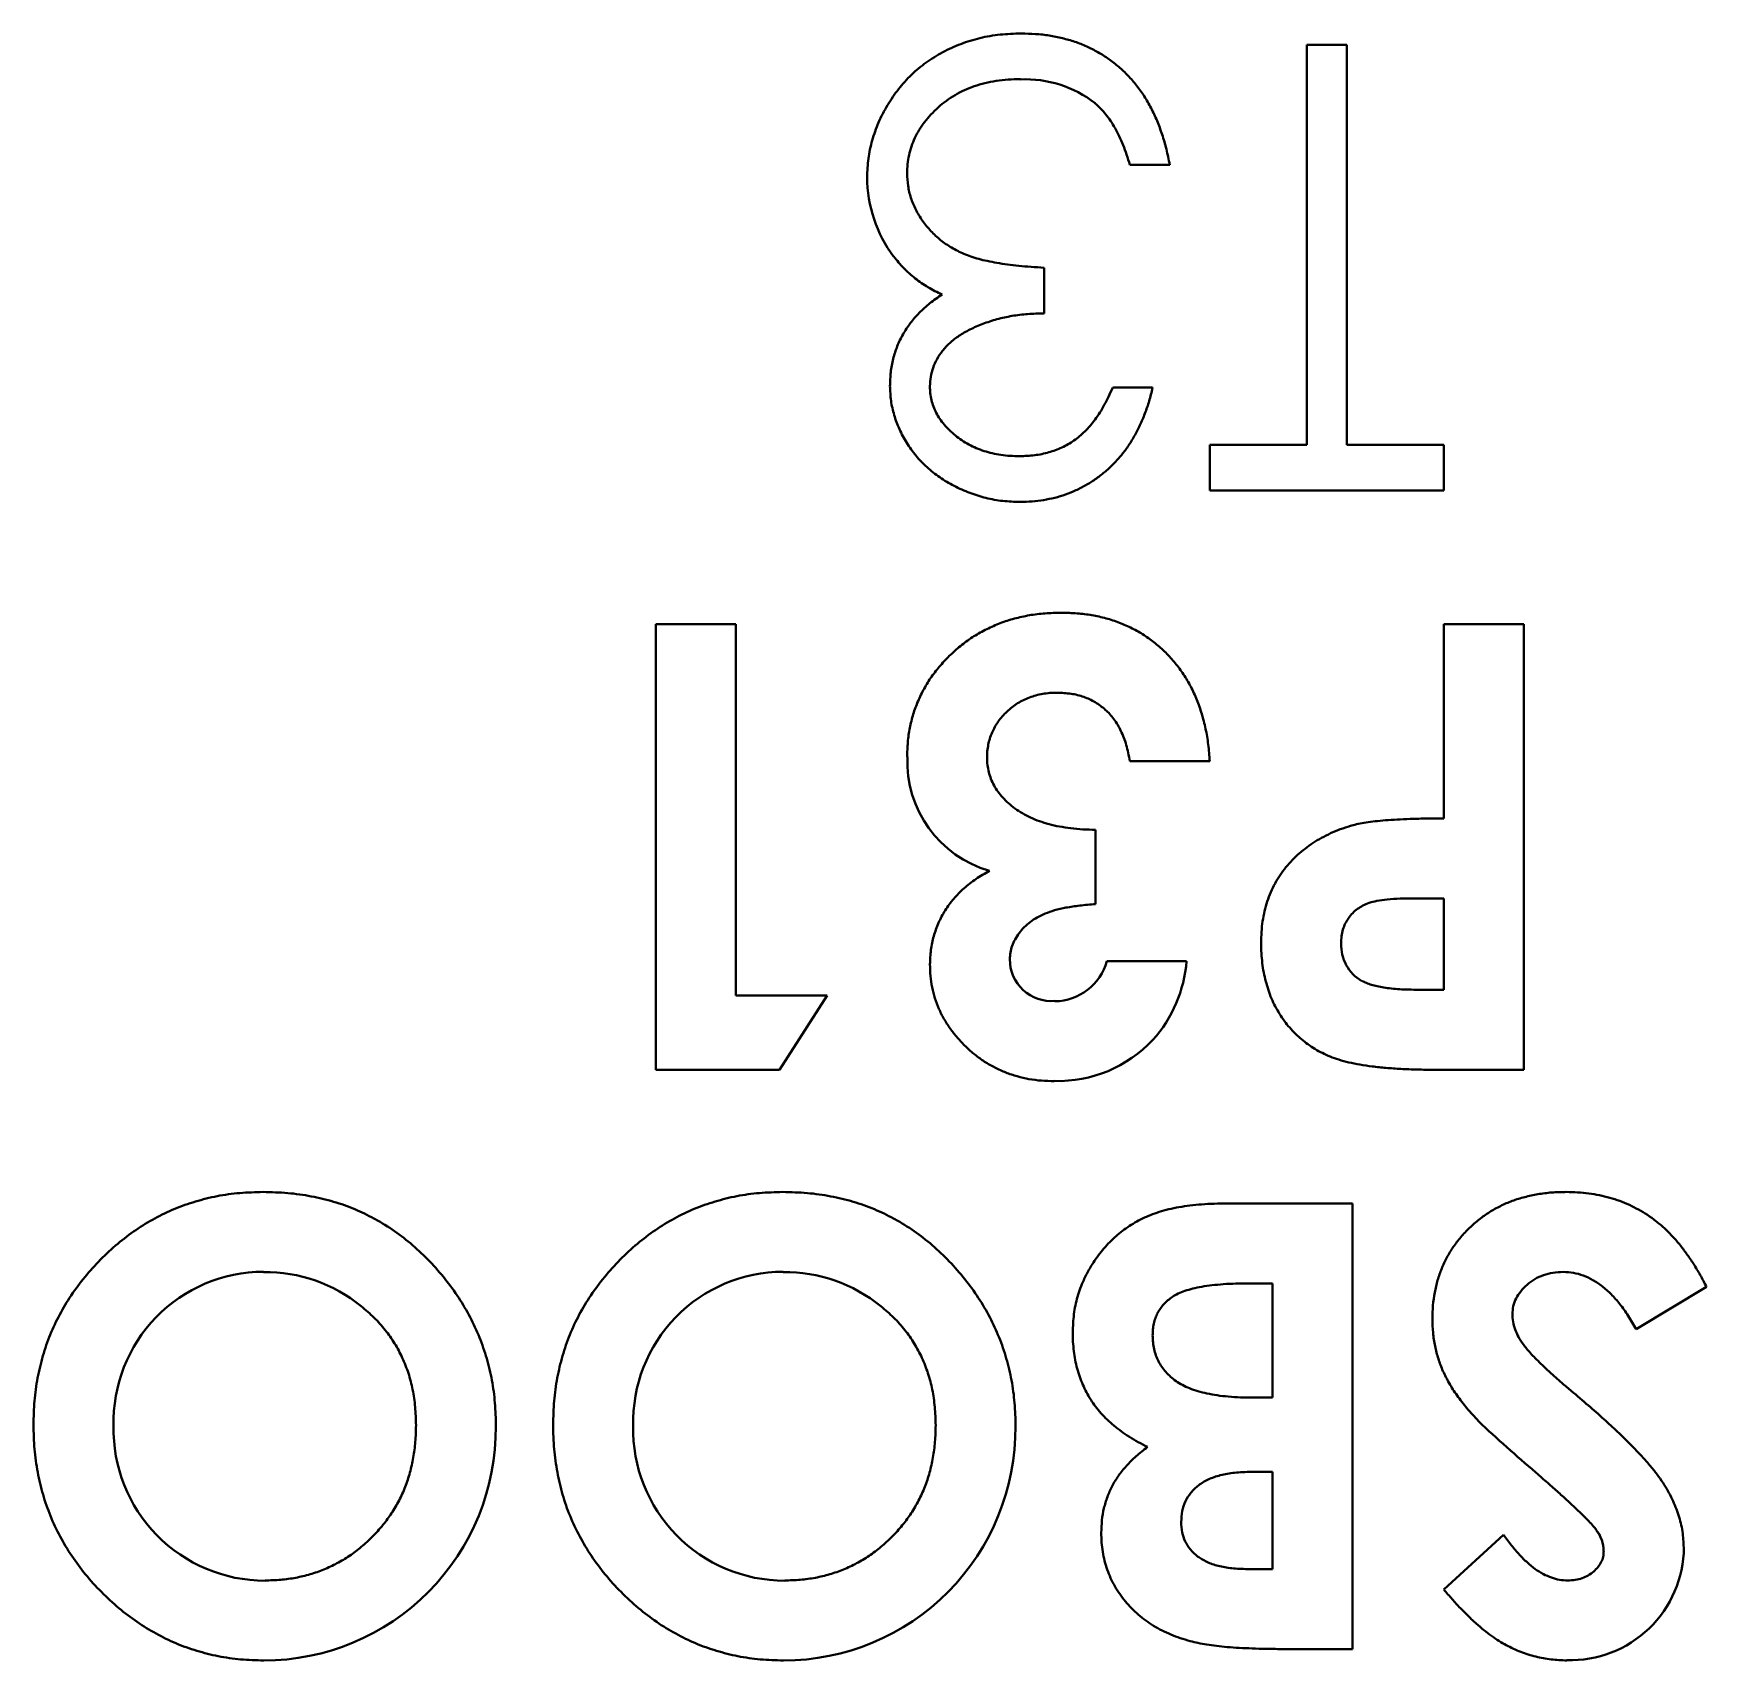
# Model space of a CAD drawing. Header units: inches. Extents: x 7.25 to 10.75, y 3.17 to 5.42.
# Drawn here: x 9.2863 to 9.4341, y 4.441 to 4.5848 of the extents above; entities that cross this region are included whole.
import ezdxf

# ---------------------------------------------------------------- set-up
doc = ezdxf.new("R2010")
doc.units = ezdxf.units.IN
doc.header["$LTSCALE"] = 0.5
doc.header["$MEASUREMENT"] = 0
doc.layers.add('Visible', color=7, linetype='Continuous', lineweight=40)

msp = doc.modelspace()

# ---------------------------------------------------------------- linework, layer by layer
at = {"layer": 'Visible'}
for p, q in [((9.398813691099155, 4.548417200551507), (9.398813691099155, 4.583749322497802)), ((9.398813691099155, 4.583749322497802), (9.402346903293784, 4.583749322497802)), ((9.402346903293784, 4.583749322497802), (9.402346903293786, 4.548417200551507)), ((9.386699820717569, 4.573149685913913), (9.38316660852294, 4.573149685913913)), ((9.375595439534447, 4.564064283127722), (9.375595439534447, 4.56002632633386)), ((9.38165237472524, 4.553464646543834), (9.38518558691987, 4.553464646543834)), ((9.390233032912198, 4.548417200551507), (9.398813691099155, 4.548417200551507)), ((9.390233032912198, 4.544379243757644), (9.390233032912198, 4.548417200551507)), ((9.402346903293786, 4.548417200551507), (9.410927561480742, 4.548417200551507)), ((9.410927561480742, 4.548417200551507), (9.410927561480742, 4.544379243757644)), ((9.410927561480742, 4.544379243757644), (9.390233032912198, 4.544379243757644)), ((9.341272806786618, 4.493198141395439), (9.341272806786618, 4.532568220135596)), ((9.341272806786618, 4.532568220135596), (9.348339231175878, 4.532568220135596)), ((9.348339231175878, 4.532568220135596), (9.348339231175878, 4.499759821185465)), ((9.410927561480744, 4.515406903761682), (9.410927561480742, 4.532568220135597)), ((9.410927561480742, 4.532568220135597), (9.417993985870002, 4.532568220135597)), ((9.417993985870002, 4.532568220135597), (9.417993985870002, 4.49319814139544)), ((9.3902330329122, 4.52045434975401), (9.38316660852294, 4.52045434975401)), ((9.380138140927542, 4.514397414563216), (9.380138140927542, 4.50783573477319)), ((9.410927561480744, 4.508340479372423), (9.408427498387669, 4.508340479372423)), ((9.410927561480744, 4.500264565784699), (9.410927561480744, 4.508340479372423)), ((9.3811383100469, 4.502788288780862), (9.388190285520045, 4.502788288780862)), ((9.348339231175878, 4.499759821185465), (9.356415144763602, 4.499759821185465)), ((9.356415144763602, 4.499759821185465), (9.35219579537939, 4.493198141395439)), ((9.408703530590374, 4.500264565784699), (9.410927561480744, 4.500264565784699)), ((9.35219579537939, 4.493198141395439), (9.341272806786618, 4.493198141395439)), ((9.417993985870002, 4.49319814139544), (9.41010735150699, 4.49319814139544)), ((9.391778813247349, 4.481387117773393), (9.40285164789302, 4.481387117773393)), ((9.40285164789302, 4.481387117773393), (9.40285164789302, 4.442017039033235)), ((9.39578522350376, 4.474320693384133), (9.393750471838102, 4.474320693384133)), ((9.39578522350376, 4.464225801399477), (9.39578522350376, 4.474320693384133)), ((9.434145813045452, 4.474013114643976), (9.427931145167399, 4.470282736590272)), ((9.394097483750075, 4.464225801399477), (9.39578522350376, 4.464225801399477)), ((9.39578522350376, 4.457664121609451), (9.393908204525363, 4.457664121609451)), ((9.39578522350376, 4.449083463422494), (9.39578522350376, 4.457664121609451)), ((9.410927561480744, 4.447277424153365), (9.416211606503962, 4.452111931017891)), ((9.425043856780132, 4.450653310030325), (9.425034047181263, 4.450653372634227)), ((9.393569079247754, 4.449083463422494), (9.39578522350376, 4.449083463422494)), ((9.40285164789302, 4.442017039033235), (9.39654234040261, 4.442017039033235))]:
    msp.add_line(p, q, dxfattribs=at)
for centre, radius, start, end in [((9.373967550972754, 4.570747710877229), 0.00996036634002502, 52.05823158134029, 92.65269563735971), ((9.37168156062434, 4.572084648240043), 0.01173260996210541, 180.1523779980187, 216.8284857588276), ((9.373557708603137, 4.520433452574639), 0.01006038291612419, 177.7297711039817, 253.9149055176118), ((9.405462573185822, 4.504169991131103), 0.003604696703341248, 176.7826688961823, 240.5109144793638), ((9.376225395745333, 4.502935092407708), 0.003664970368876468, 179.581813459338, 274.9102054252709), ((9.376457572190514, 4.504109526199654), 0.004863638061884984, 270.98286783509, 344.2371559915079), ((9.376250212390088, 4.503791566365758), 0.01198214973454488, 318.388131770993, 355.1969426353343), ((9.376836960446168, 4.503594811835292), 0.01139463903910689, 268.2803381111537, 317.1695688327557), ((9.30662600381501, 4.462066003402803), 0.01328851027071394, 90.16633880819131, 181.4650094244339), ((9.306790704057219, 4.462015884946894), 0.01329855810326346, 50.62808402167825, 90.87421861726588), ((9.352557762345157, 4.462066003402733), 0.01328851027073402, 90.16633880803022, 181.4650094241445), ((9.352722462587405, 4.462015884946894), 0.01329855810326309, 50.62808402212168, 90.87421861770218), ((9.496608300748948, 4.549863373409502), 0.1205053318217608, 226.7094204124274, 229.9469884966545), ((9.306728736918645, 4.461447695773041), 0.01339441470532459, 178.8083639724773, 270.0026191835674), ((9.306601753398226, 4.461520505104171), 0.02052145971702279, 270.0479919000795, 0.4625251238954136), ((9.352660495448829, 4.461447695773042), 0.01339441470532459, 178.8083639724887, 270.0026191835674), ((9.352533511928407, 4.461520505104175), 0.02052145971702752, 270.0479919000894, 0.4625251238878544), ((9.42215541220673, 4.450704580748146), 0.002878909605578878, 358.9808713503677, 39.16697428217876), ((9.42215541220673, 4.450704580748146), 0.00288889957328691, 1.005543981071821e-24, 39.18296704943206), ((9.422085945544632, 4.451084289233274), 0.01006334842852638, 268.3481115471465, 359.4735549109557)]:
    msp.add_arc(centre, radius, start, end, dxfattribs=at)
for points, knots in [([(9.359948356958231, 4.572053443737454), (9.359968545621204, 4.572604731371322), (9.360008827938978, 4.573704712270646), (9.360368785138533, 4.575329892019243), (9.360927034475964, 4.576918315524663), (9.361718919071441, 4.578438353876402), (9.362688369456269, 4.579859188025409), (9.363828970452182, 4.581139841764783), (9.365157028352714, 4.58222338420997), (9.366624412031188, 4.583139680747061), (9.368221025654064, 4.583865314963404), (9.369921756192312, 4.584388325730727), (9.371716761300009, 4.584702027147747), (9.372944275566228, 4.584739668008764), (9.373568574503153, 4.584758811696267)], [0, 0, 0, 0, 0.0796414419106809, 0.1589080899235505, 0.239599009243575, 0.3225818493691035, 0.4059999240003195, 0.487842618932085, 0.569675598706297, 0.653019991250803, 0.737412348495847, 0.822558452280263, 0.909755370950638, 1, 1, 1, 1]), ([(9.373568574503153, 4.584758811696267), (9.373989462522115, 4.584748960336369), (9.374817629793585, 4.584729576145135), (9.37603559428511, 4.584599421433944), (9.377195734713391, 4.584355241683042), (9.378309316502817, 4.584048151851622), (9.3793595329984, 4.583623565755278), (9.380361490581521, 4.583117380468349), (9.381310797328048, 4.582516615537421), (9.382201815610435, 4.581820260648857), (9.383033593492643, 4.581040795485726), (9.383784940026816, 4.580165270944755), (9.38446416806712, 4.57921002735425), (9.385066961882968, 4.578166472138592), (9.385595858396531, 4.57703752814896), (9.386039475717697, 4.575818671501653), (9.386426808435816, 4.574519351307493), (9.38660724408239, 4.573614130270208), (9.386699820717569, 4.573149685913913)], [0, 0, 0, 0, 0.06553772472239329, 0.1289563879612306, 0.1903671277264775, 0.249965467100066, 0.3085687536915735, 0.366415243035736, 0.424556412502518, 0.483181137491437, 0.5422514353065649, 0.6017442596855529, 0.6625077153077681, 0.7244995565544731, 0.789138915203404, 0.85635395200183, 0.926299109776498, 1, 1, 1, 1]), ([(9.373505481428248, 4.580720854902404), (9.373137050577311, 4.580713926834383), (9.37241661585382, 4.580700379595445), (9.37136538009082, 4.580575793466693), (9.370365296316177, 4.580394348996002), (9.3694274681298, 4.580114112968801), (9.368539610904254, 4.579767871670073), (9.367714170526042, 4.579333131451438), (9.366940311063798, 4.578823067091065), (9.366227944298599, 4.578243324024236), (9.36558738740869, 4.577608661537386), (9.365023388384602, 4.576944847464152), (9.364543920876397, 4.57625468065302), (9.364157153967634, 4.575534341835059), (9.363851748452442, 4.574786813951143), (9.363643838434795, 4.574009999222747), (9.363499276959823, 4.573210254945987), (9.363487504044441, 4.572666621999511), (9.36348156915286, 4.572392569015063)], [0, 0, 0, 0, 0.07607173695556521, 0.1487517145745114, 0.218402793845846, 0.2857595810623855, 0.350598023674878, 0.4149640445981265, 0.478069338571782, 0.541760676006907, 0.6043498585387179, 0.664075021070896, 0.721463623080199, 0.7775871282364449, 0.83264444692713, 0.88784351106846, 0.943460342651946, 1, 1, 1, 1]), ([(9.38316660852294, 4.573149685913913), (9.383074558000551, 4.573452824420872), (9.382895511738933, 4.574042455147735), (9.382590738982632, 4.574891052511907), (9.382243514324921, 4.575668983369328), (9.381871022101794, 4.576381954370206), (9.381479813485115, 4.577036987018847), (9.381042075294605, 4.577616760573785), (9.380590228892498, 4.578146740351174), (9.380249628742314, 4.578445329911806), (9.380082934487001, 4.578591463624392)], [0, 0, 0, 0, 0.149770386031969, 0.291316409995245, 0.4259663731047425, 0.552159573969529, 0.6715274135235929, 0.7861216286916579, 0.895325073070444, 1, 1, 1, 1]), ([(9.36348156915286, 4.572392569015063), (9.363498819115927, 4.572025760768736), (9.363533233208646, 4.571293969462825), (9.363794879406607, 4.570216929921389), (9.364229124415642, 4.569178835620134), (9.364825133922414, 4.568193131725629), (9.365568402962603, 4.567290710845987), (9.3664237906259, 4.56647977916647), (9.367414567841921, 4.565811273613336), (9.368325781024774, 4.565348971226634), (9.369133059309974, 4.565033609867118), (9.369823891031137, 4.56482353892508), (9.370597307670357, 4.564645658710887), (9.371443947796497, 4.564480165981823), (9.37237019334205, 4.564339318529848), (9.373375035121692, 4.564221862752056), (9.374458676997017, 4.564127880298869), (9.375208858838402, 4.56408591072177), (9.375595439534447, 4.564064283127722)], [0, 0, 0, 0, 0.06690662416583201, 0.1334803302886844, 0.201027420476503, 0.2716344039337285, 0.3429051402498345, 0.4138585693313775, 0.485996299989317, 0.5602463926947401, 0.599899498120021, 0.644068466054287, 0.69190372668039, 0.7446972984313619, 0.80149937452814, 0.8628629483475619, 0.929331084869361, 1, 1, 1, 1]), ([(9.366565243188798, 4.561698292818819), (9.366145904477818, 4.56189978885271), (9.365313726725377, 4.562299657770647), (9.364190876080087, 4.563096322109577), (9.363156022466544, 4.563993563892194), (9.362585687453446, 4.564701576870799), (9.362298573998409, 4.565057999057462)], [0, 0, 0, 0, 0.253915888623081, 0.50389612971865, 0.750255388530099, 1, 1, 1, 1]), ([(9.361967335355162, 4.553598719328005), (9.361980424118347, 4.554014993734143), (9.36200603679676, 4.554829578148801), (9.362223513799712, 4.556018796339331), (9.362589501008669, 4.557139624239018), (9.363096472466237, 4.558196780168416), (9.36375273287389, 4.559183561268789), (9.364547701342847, 4.560102187712664), (9.36548698887688, 4.56095673392333), (9.366198787954756, 4.561446266802695), (9.366565243188798, 4.561698292818819)], [0, 0, 0, 0, 0.1280675485958914, 0.2506083188676685, 0.370630165914503, 0.49007224672995, 0.61037476415462, 0.734313069911524, 0.8632165042449901, 1, 1, 1, 1]), ([(9.375595439534447, 4.56002632633386), (9.375108538323529, 4.560016869451674), (9.374155151968493, 4.559998352220181), (9.372758810787957, 4.559819331811072), (9.371429242318937, 4.559531933657202), (9.370185559444892, 4.559121291314981), (9.369054175966504, 4.558637604231984), (9.368068667144598, 4.558078717157183), (9.367254976899714, 4.557446147254888), (9.36660460434897, 4.556752005753625), (9.366110275523377, 4.556011576881549), (9.365754768523544, 4.555235130190812), (9.365542886037996, 4.55441958759138), (9.365514710072537, 4.553862808549167), (9.365500547549791, 4.553582946059279)], [0, 0, 0, 0, 0.1101742843534266, 0.215728893301581, 0.318103521866134, 0.417657930655461, 0.511741920148348, 0.596260227549073, 0.673404587194389, 0.744145217144985, 0.810661996320811, 0.8740489808898759, 0.9366912848014091, 1, 1, 1, 1]), ([(9.373466048256434, 4.543369754559178), (9.372952181641416, 4.543385268960134), (9.371935657333841, 4.543415959347927), (9.370442259730348, 4.543696211726769), (9.369002138030663, 4.544139689031091), (9.36763105537806, 4.544752441867278), (9.366357507204874, 4.545508204670001), (9.365224366746526, 4.54640769552371), (9.364246993171678, 4.547433559432454), (9.363427033917908, 4.548566659143574), (9.362785020430241, 4.549777632252539), (9.36231160790516, 4.5510239782272), (9.36202340001991, 4.552302740560033), (9.361986048424745, 4.55316615202432), (9.361967335355162, 4.553598719328005)], [0, 0, 0, 0, 0.0902542493426765, 0.1785397915286855, 0.2660930338538205, 0.3546309779571735, 0.4418861533505635, 0.525746915163649, 0.608113633603638, 0.690197272827882, 0.7708214843303359, 0.848326181255412, 0.924011740024744, 1, 1, 1, 1]), ([(9.365500547549791, 4.553582946059279), (9.36550510707215, 4.553377312915587), (9.36551417802563, 4.552968215528856), (9.365633121138414, 4.552368658237997), (9.36580363868329, 4.551787455730066), (9.366051209660402, 4.551231234696596), (9.366371976158737, 4.550698856748103), (9.366758883587373, 4.55018448173411), (9.367222958939383, 4.54969475609438), (9.367742728364508, 4.549227153302572), (9.368318282695041, 4.548801764174227), (9.368936196229063, 4.548429478293214), (9.36959396338756, 4.548113664937568), (9.370287370717811, 4.54785237649928), (9.371019649566477, 4.547656043025638), (9.371787089616497, 4.547515015915946), (9.372591229098706, 4.547426857917687), (9.373139842014, 4.547414164188528), (9.373418728450256, 4.54740771135304)], [0, 0, 0, 0, 0.0552703527750628, 0.1099577455173572, 0.1639122216998095, 0.2180890005282125, 0.273309496892248, 0.330913549035263, 0.3909942108616125, 0.454640741713426, 0.518898067737716, 0.583342166085745, 0.6485433656424, 0.7150525212752981, 0.782518584780301, 0.852333896387803, 0.924934189035154, 1, 1, 1, 1]), ([(9.373418728450256, 4.54740771135304), (9.373867003680886, 4.547423362219218), (9.37474258946701, 4.547453932000969), (9.37600484949969, 4.547721682433478), (9.377178295326468, 4.548148882472773), (9.378075243207114, 4.548658815199791), (9.378737589373126, 4.549162194658182), (9.379210895764613, 4.549601816552121), (9.379675693406963, 4.550090374748539), (9.380101404057685, 4.550657960522189), (9.380531932479222, 4.551266135889914), (9.380923884802378, 4.551945817347076), (9.381304758730966, 4.552679275100753), (9.381534258726676, 4.553197786175578), (9.38165237472524, 4.553464646543834)], [0, 0, 0, 0, 0.122711942365779, 0.239684964016774, 0.351815855256094, 0.463766132862082, 0.52081779316083, 0.5794482914480049, 0.6406041451203199, 0.705297511805984, 0.773633880713136, 0.84466938188638, 0.920056508021145, 1, 1, 1, 1]), ([(9.38518558691987, 4.553464646543834), (9.385089866439769, 4.5530683306386), (9.384902740730466, 4.552293565459852), (9.384512441816305, 4.551186622143234), (9.384087253343925, 4.550139113466173), (9.383576689738021, 4.549170653694572), (9.383019785865962, 4.548261779648085), (9.38238173500504, 4.547433105582076), (9.381691974346257, 4.54666355591428), (9.380929039033527, 4.54598061735908), (9.380128941602246, 4.545362195208273), (9.379280408196726, 4.544834916722983), (9.378400510630128, 4.54438132670201), (9.377483152554214, 4.544007645803524), (9.376525602816397, 4.543726143850025), (9.375536518189616, 4.543521905316945), (9.37451330671476, 4.543389271861215), (9.373818733142228, 4.543376327394552), (9.373466048256434, 4.543369754559178)], [0, 0, 0, 0, 0.0726253460834356, 0.1419766113262342, 0.2089849284189385, 0.2739568703644445, 0.336889347396841, 0.398744953494591, 0.460115885278861, 0.52082492259003, 0.580994458632486, 0.640151927601466, 0.698622450756256, 0.757271080927165, 0.8164266940046611, 0.876254048203471, 0.9371652930625389, 1, 1, 1, 1]), ([(9.36348156915286, 4.520832908203434), (9.363495083040998, 4.52126974689471), (9.363521729676153, 4.522131103826912), (9.363691140664551, 4.523399792066111), (9.36400654112065, 4.524609382722038), (9.364421508506545, 4.525773750785696), (9.36497487798801, 4.526878024597114), (9.365626659241912, 4.527946937661758), (9.366424459753109, 4.528944240388071), (9.367319118203792, 4.529889071906059), (9.368307501176265, 4.530752260785666), (9.369371065377768, 4.531514897736629), (9.37051187141945, 4.532143570949734), (9.371702338971746, 4.532680921603541), (9.372969286698918, 4.533079720290301), (9.37429632568585, 4.5333717659872), (9.375693146480245, 4.533549455470517), (9.376646466104303, 4.533568157880103), (9.377133333235236, 4.533577709334062)], [0, 0, 0, 0, 0.06282677548820681, 0.1238816059005546, 0.183570574256269, 0.242287944199446, 0.301291813100253, 0.360878938408725, 0.421986411885979, 0.484557904107682, 0.547788277020646, 0.6104111373588911, 0.672354815682485, 0.734805140465993, 0.797929196247067, 0.8629612441684129, 0.9300133300581009, 1, 1, 1, 1]), ([(9.377133333235236, 4.533577709334062), (9.377593911493076, 4.533567661983096), (9.378494511329507, 4.533548015717814), (9.379811827076571, 4.533377967335303), (9.381063811001221, 4.533103665494986), (9.382253658185299, 4.532717014305184), (9.383376765211288, 4.532215593788629), (9.384443316844619, 4.531618514460339), (9.385432030284363, 4.530891338173824), (9.386353921746194, 4.530066891040072), (9.38718854089426, 4.529141908168128), (9.387934493864481, 4.528137816325957), (9.388575332263011, 4.527050797363806), (9.389113684176374, 4.525885495481019), (9.38954534091013, 4.524639866386972), (9.389885830474691, 4.523316443131651), (9.390123668008071, 4.521912640155525), (9.39019610192737, 4.52094679384404), (9.3902330329122, 4.52045434975401)], [0, 0, 0, 0, 0.06665904530593479, 0.13034294232738, 0.1919362235456415, 0.2519958016206855, 0.311121943231645, 0.3697547996986375, 0.428602207933513, 0.488435845155154, 0.5485243594721669, 0.608661069918298, 0.669235798610977, 0.730880799387466, 0.794196271721698, 0.859830406014996, 0.928533466102354, 1, 1, 1, 1]), ([(9.376746888151448, 4.526511284944803), (9.376528452955485, 4.526507518265178), (9.376100587274687, 4.52650014018247), (9.375471955870548, 4.526419106399162), (9.37487370942197, 4.526284093665873), (9.374300879718986, 4.526105589073103), (9.373762468946833, 4.52586335932493), (9.373246286553465, 4.525582252506212), (9.372761772402107, 4.525238135199509), (9.372311748984105, 4.524846046184821), (9.371892927382788, 4.524427367311824), (9.371535302237344, 4.52396922287527), (9.37122654658227, 4.523493611405738), (9.370982917600571, 4.522987952827944), (9.370779015213932, 4.52246820990343), (9.370651844455434, 4.521917862938073), (9.370556400697142, 4.521348858027294), (9.37055082388802, 4.52095952370848), (9.37054799354212, 4.520761928494167)], [0, 0, 0, 0, 0.0694189353114409, 0.1359761639432516, 0.2010687845036865, 0.2642442521736315, 0.326365931650159, 0.388470740168299, 0.450850536306725, 0.514855452660499, 0.578097234695448, 0.638796916752411, 0.6993121709404481, 0.757998887655566, 0.816988375339992, 0.876385037832099, 0.937262851586809, 1, 1, 1, 1]), ([(9.38316660852294, 4.52045434975401), (9.38312182059578, 4.520701952980134), (9.38303458436218, 4.521184225195987), (9.382864589285774, 4.521882516815332), (9.382642479363094, 4.522526829461109), (9.382388541814777, 4.523121896746932), (9.382107784043654, 4.523673825653098), (9.381772327183523, 4.524167856627057), (9.381412643002083, 4.524623405108366), (9.380871955722236, 4.525147027399099), (9.380117573097952, 4.525696156100906), (9.379096183384348, 4.52618248961909), (9.377954800869444, 4.526459085806054), (9.377158479592085, 4.526493498296482), (9.376746888151448, 4.526511284944803)], [0, 0, 0, 0, 0.07737085232150111, 0.1507000250994445, 0.220747385799125, 0.286665960851031, 0.3495815736642765, 0.410791324995077, 0.47000397629059, 0.527741387319876, 0.6417381299610251, 0.755286833685947, 0.8735160700467349, 1, 1, 1, 1]), ([(9.37054799354212, 4.520761928494167), (9.370555191030842, 4.520545754162922), (9.370569433489255, 4.520117986361964), (9.370694766437174, 4.519491113132283), (9.370882371369923, 4.518885776514325), (9.371152182087085, 4.518306970996523), (9.371505241419786, 4.517758100594092), (9.371934525363388, 4.517234619546747), (9.372443917326978, 4.516740695617258), (9.373016359141895, 4.516261943746231), (9.373674947836653, 4.51584284662771), (9.374393088560339, 4.515456920851507), (9.375188473310104, 4.515149628813457), (9.37604202068859, 4.51487522714351), (9.376969779405872, 4.514674791693825), (9.377966016397487, 4.514529260882712), (9.379029116421153, 4.514420934305656), (9.379761925426337, 4.514405393189152), (9.380138140927542, 4.514397414563216)], [0, 0, 0, 0, 0.0506167657095968, 0.100160932310623, 0.1492664079454016, 0.1988833126117445, 0.249304704090388, 0.301846100666646, 0.3571781637143285, 0.4153986848797915, 0.47640832683311, 0.539798232931298, 0.6061578195363719, 0.675919782108962, 0.749765869927972, 0.828276339086218, 0.911839097632738, 1, 1, 1, 1]), ([(9.40290685433356, 4.514807519550093), (9.403108679090646, 4.514857733876324), (9.403545896505955, 4.51496651427692), (9.404269371240218, 4.515076953686491), (9.405103099910436, 4.515178495933131), (9.406049778506302, 4.515265759201339), (9.407109952810803, 4.515325077890309), (9.40828259629802, 4.51537140314828), (9.409568240391417, 4.51540508639485), (9.410462226454461, 4.515406281624315), (9.410927561480744, 4.515406903761682)], [0, 0, 0, 0, 0.077372749494682, 0.1676142909211555, 0.2721083165199035, 0.3900159922754445, 0.5213633102089961, 0.667272254031791, 0.826809521070171, 1, 1, 1, 1]), ([(9.394775734305293, 4.504381388922191), (9.39478110012061, 4.504710246336343), (9.394791644607086, 4.505356491566722), (9.39489501451487, 4.506303807820601), (9.395071603067146, 4.507206987982252), (9.395302394767382, 4.508073649278191), (9.395624218490108, 4.50888953124104), (9.39599188314716, 4.509674108264333), (9.39644424173866, 4.510405356892945), (9.396961080901619, 4.511092522756526), (9.397525723801424, 4.511740824701781), (9.398150663658356, 4.512332910231046), (9.398828539619853, 4.512868602502587), (9.399540526077745, 4.513371067414262), (9.400315960829976, 4.513800072727699), (9.401127698610168, 4.514200241849943), (9.401996174853124, 4.514539316821131), (9.402600476086434, 4.514717288592068), (9.40290685433356, 4.514807519550093)], [0, 0, 0, 0, 0.0688727884187747, 0.1353434926603028, 0.19928168511162, 0.261540066534571, 0.322903020825883, 0.3827573420931315, 0.442826617146318, 0.502632784271835, 0.562727297456907, 0.622715739134464, 0.682661193746896, 0.7436125610905989, 0.805019979506631, 0.868072171618977, 0.933113132029781, 1, 1, 1, 1]), ([(9.365500547549793, 4.502512256578156), (9.365517275074518, 4.502939426753973), (9.36555030730588, 4.50378296961572), (9.36581154379653, 4.505015128181892), (9.366231496353729, 4.506190615818696), (9.366828606657059, 4.507295504664439), (9.367578446736458, 4.508328643757172), (9.368497983504055, 4.50925395018528), (9.369561556323578, 4.510085753945253), (9.370359972411384, 4.510532770998321), (9.370768819304285, 4.510761676121867)], [0, 0, 0, 0, 0.1240970872550584, 0.2450573987697325, 0.364484459805158, 0.485868974885953, 0.608926190099071, 0.734308661025617, 0.863946781547394, 1, 1, 1, 1]), ([(9.380138140927542, 4.50783573477319), (9.379669673152685, 4.507795992476582), (9.378793262718927, 4.507721642509994), (9.377577594671097, 4.507545325068635), (9.376550674220335, 4.50731723691769), (9.37570076341853, 4.507019976239309), (9.37498336596017, 4.506672754358998), (9.374365450611595, 4.506270439548058), (9.37382633798942, 4.505808456288501), (9.373382895357086, 4.505287477716482), (9.373013351190282, 4.504741385942175), (9.372760378702795, 4.504160588839516), (9.372590818622545, 4.503568194649006), (9.37257487300765, 4.503162711870921), (9.372566971939051, 4.502961794736849)], [0, 0, 0, 0, 0.1417259905172402, 0.2651412615556775, 0.370116043547385, 0.458355648074067, 0.5359866210459611, 0.609852304148674, 0.6800908652087121, 0.749211451987001, 0.815601441077611, 0.87805161629646, 0.939574450302947, 1, 1, 1, 1]), ([(9.408427498387669, 4.508340479372423), (9.407972571897139, 4.5083375952546), (9.407135500396192, 4.508332288434959), (9.405992363828629, 4.508255531045608), (9.405073695397842, 4.508138329714151), (9.404347988215594, 4.507970176549901), (9.403774808075982, 4.507715152520777), (9.403281036710656, 4.50741962146274), (9.40285399843675, 4.507046480365577), (9.402492086964335, 4.506612919546702), (9.402198001852943, 4.506124521423988), (9.401991278635773, 4.505582594597434), (9.401860919059411, 4.504994866886587), (9.40184852995048, 4.504584525522811), (9.401842158694553, 4.504373502287828)], [0, 0, 0, 0, 0.1551831079917785, 0.285539224100169, 0.39056199099752, 0.471046426644182, 0.538527134726971, 0.603746831730776, 0.666688198739209, 0.730994992303886, 0.795750530325457, 0.860207252502957, 0.928109811956019, 1, 1, 1, 1]), ([(9.41010735150699, 4.49319814139544), (9.409592049045752, 4.493200447994975), (9.408597922583915, 4.493204897908973), (9.40716431048656, 4.493258859180334), (9.405841732952732, 4.493355560794305), (9.404630494636429, 4.493475069499551), (9.403531090970029, 4.493642613337551), (9.402542153580706, 4.493834697518115), (9.4016634502407, 4.494068684941919), (9.400885159072363, 4.494346510852074), (9.400186452462686, 4.494673770237593), (9.399526027557116, 4.495023319502642), (9.39891382419414, 4.495437656039685), (9.398335469586542, 4.495886913657706), (9.397795338692585, 4.49638043876599), (9.397289429041896, 4.496916280845403), (9.39682295009742, 4.497502227238553), (9.39639882638291, 4.498134241304779), (9.396013869438391, 4.4987994556747), (9.395677601255803, 4.499499387326386), (9.395404825058494, 4.500235054689918), (9.395176003758802, 4.501001722926483), (9.394992211189559, 4.501799352006289), (9.394869873264208, 4.502632849249395), (9.394786775117616, 4.503496394354663), (9.394779442858379, 4.504084123717639), (9.394775734305293, 4.504381388922191)], [0, 0, 0, 0, 0.0707828132494895, 0.1365548837581438, 0.197017081296154, 0.2529285980491745, 0.3036936209939705, 0.349727314515979, 0.3912496040024315, 0.428488557460654, 0.463067374019344, 0.497161962602128, 0.531014728928703, 0.5644605729682189, 0.597691278651884, 0.6314128172521559, 0.665589540877017, 0.700444443942608, 0.735874518643667, 0.7710867645298379, 0.806970339237652, 0.843530750468803, 0.8809374163317469, 0.9192925003963119, 0.959179287457998, 1, 1, 1, 1]), ([(9.376494515851832, 4.492188652196973), (9.376112936951397, 4.492197660527105), (9.375362829724725, 4.492215369088885), (9.37426036084188, 4.492357523813017), (9.37320924902421, 4.4926068473694), (9.372198383712396, 4.492932832324279), (9.371242631442279, 4.493376389336484), (9.370320897834016, 4.493891264619773), (9.369458936156489, 4.494522780550913), (9.368654729583914, 4.495236329999599), (9.367915912465845, 4.496008103580028), (9.367276093604046, 4.496833066067798), (9.366726029847811, 4.497689180813753), (9.366272850069043, 4.498583560510941), (9.365924416403221, 4.499517718558542), (9.365682593105292, 4.500486258452006), (9.365524313885436, 4.501487043034265), (9.36550854513932, 4.502167262834706), (9.365500547549793, 4.502512256578156)], [0, 0, 0, 0, 0.06821391069664219, 0.13409480271298, 0.1982856151357165, 0.2611601861891405, 0.3236346542898945, 0.3863667501562185, 0.449642385895903, 0.514244902030793, 0.578413338420523, 0.640374686037372, 0.7006148497351881, 0.760103977170869, 0.819298980010428, 0.878465983635412, 0.938360401689377, 1, 1, 1, 1]), ([(9.403695517769862, 4.501045342586637), (9.403820498573932, 4.500982136210163), (9.404085108547637, 4.500848315358703), (9.404535764987221, 4.500692738834426), (9.405055815636741, 4.500561492897911), (9.405648771424335, 4.500452560037743), (9.406312266878617, 4.500368016825366), (9.407046183621597, 4.500303362417552), (9.40785160168024, 4.500277362361773), (9.40841172174811, 4.500268948960685), (9.408703530590374, 4.500264565784699)], [0, 0, 0, 0, 0.0821011604414459, 0.1738249811011155, 0.278953093715719, 0.396639095345599, 0.527315591589063, 0.671298143082041, 0.828754379963437, 1, 1, 1, 1]), ([(9.286255645470245, 4.461820377918757), (9.286274051969393, 4.462525788966361), (9.286310322566512, 4.463915824067887), (9.28659061758379, 4.465958583908487), (9.28705854246916, 4.467917512450181), (9.287703815816961, 4.469796591426753), (9.288546689479844, 4.471586345581958), (9.289570477944944, 4.47329424561816), (9.290785966074335, 4.47491443407236), (9.292164030682024, 4.47644008393198), (9.293671767103739, 4.477834355001651), (9.295277631866373, 4.479055028120166), (9.296962486984462, 4.48008914004096), (9.298725012895462, 4.480940723343296), (9.300577910409787, 4.481583117666033), (9.302500264100376, 4.48206349121653), (9.304507709201712, 4.482341373927141), (9.305871496566636, 4.482378010797185), (9.306563728955002, 4.482396606971856)], [0, 0, 0, 0, 0.06572677596904, 0.1295167208077242, 0.1917351154662145, 0.253178307333207, 0.31433703731744, 0.3757670389703595, 0.438439153483104, 0.502796822410713, 0.567122771506528, 0.629550652248356, 0.690479280237945, 0.7510789490223211, 0.8115968425250181, 0.872920730908435, 0.935496992993688, 1, 1, 1, 1]), ([(9.306563728955002, 4.482396606971856), (9.307287775586337, 4.482380118790831), (9.308710428248503, 4.48234772176885), (9.310793003610694, 4.482042239779044), (9.312785447047387, 4.481576491803765), (9.314644866886496, 4.480915507205261), (9.315808763153425, 4.480353684584816), (9.31635706383815, 4.480056129798152), (9.316391917974697, 4.480037214966467), (9.3170133972032, 4.479697512932424), (9.318192877243881, 4.478968172544012), (9.319801807713983, 4.477708123445583), (9.321303513890577, 4.476283911441331), (9.322663904841644, 4.474725106989485), (9.323864758117708, 4.473078473199575), (9.324877694096976, 4.471356462584962), (9.325702764808709, 4.469558302108862), (9.326353216734113, 4.467695158311169), (9.326812036831152, 4.465755686386187), (9.327083072771192, 4.463744537280684), (9.327120826507349, 4.462378524627545), (9.327139958008102, 4.461686305134586)], [0, 0, 0, 0, 0.06674707101080711, 0.1311488710197114, 0.1937276103772685, 0.255237820749399, 0.3127485535874288, 0.3127485535874288, 0.3127485535874288, 0.316404370534312, 0.378041588345841, 0.440418927803321, 0.504569159106116, 0.5686684995330541, 0.630994915625672, 0.6922954200629879, 0.752621303898397, 0.813203961004046, 0.874019107574587, 0.936159866984552, 1, 1, 1, 1]), ([(9.332187404000429, 4.461820377918758), (9.332205810499577, 4.462525788966361), (9.332242081096696, 4.463915824067888), (9.332522376113975, 4.465958583908487), (9.332990300999343, 4.467917512450182), (9.333635574347145, 4.469796591426753), (9.334478448010028, 4.471586345581958), (9.335502236475127, 4.473294245618161), (9.336717724604517, 4.47491443407236), (9.338095789212208, 4.47644008393198), (9.339603525633922, 4.477834355001652), (9.341209390396557, 4.479055028120166), (9.342894245514646, 4.480089140040961), (9.344656771425646, 4.480940723343297), (9.346509668939971, 4.481583117666034), (9.34843202263056, 4.482063491216531), (9.350439467731896, 4.482341373927141), (9.35180325509682, 4.482378010797186), (9.352495487485186, 4.482396606971857)], [0, 0, 0, 0, 0.06572677596904, 0.1295167208077242, 0.1917351154662145, 0.253178307333207, 0.31433703731744, 0.3757670389703595, 0.438439153483104, 0.502796822410713, 0.567122771506528, 0.629550652248356, 0.690479280237945, 0.7510789490223211, 0.8115968425250181, 0.872920730908435, 0.935496992993688, 1, 1, 1, 1]), ([(9.352495487485186, 4.482396606971857), (9.353219534116521, 4.482380118790831), (9.354642186778687, 4.48234772176885), (9.356724762140878, 4.482042239779045), (9.358717205577571, 4.481576491803766), (9.36057662541668, 4.480915507205262), (9.36174052168361, 4.480353684584816), (9.362288822368335, 4.480056129798153), (9.36232367650488, 4.480037214966468), (9.362945155733383, 4.479697512932425), (9.364124635774065, 4.478968172544013), (9.365733566244167, 4.477708123445584), (9.36723527242076, 4.476283911441332), (9.368595663371828, 4.474725106989486), (9.369796516647892, 4.473078473199576), (9.37080945262716, 4.471356462584963), (9.371634523338892, 4.469558302108863), (9.372284975264296, 4.467695158311169), (9.372743795361336, 4.465755686386187), (9.373014831301376, 4.463744537280685), (9.373052585037533, 4.462378524627546), (9.373071716538284, 4.461686305134587)], [0, 0, 0, 0, 0.06674707101080711, 0.1311488710197114, 0.1937276103772685, 0.255237820749399, 0.3127485535874259, 0.3127485535874259, 0.3127485535874259, 0.316404370534312, 0.378041588345841, 0.440418927803321, 0.504569159106116, 0.5686684995330541, 0.630994915625672, 0.6922954200629879, 0.752621303898397, 0.813203961004046, 0.874019107574587, 0.936159866984552, 1, 1, 1, 1]), ([(9.378119162530613, 4.469990931118839), (9.378141319831043, 4.47052865945545), (9.378185047174583, 4.471589864171252), (9.378505540856889, 4.473147724347169), (9.378993143229936, 4.474449731621618), (9.379385506506939, 4.475219437009649), (9.379553597978957, 4.475516295532215), (9.379644770065834, 4.475677310309973), (9.380008585560189, 4.476285638644428), (9.38072599130149, 4.477271236684858), (9.381776515373375, 4.478385727323277), (9.382962173276416, 4.479322129693578), (9.384052779426037, 4.479954947369929), (9.38499654306058, 4.480378930504535), (9.385777951291994, 4.480642269176069), (9.38661867792505, 4.480881398814131), (9.38752826440574, 4.481068511620699), (9.388500475292487, 4.481207556162425), (9.38953466426984, 4.481308965605166), (9.390634457004774, 4.481372894289254), (9.391389649260324, 4.481382280758841), (9.391778813247349, 4.481387117773393)], [0, 0, 0, 0, 0.0802622028642693, 0.158397135469912, 0.2362673906132075, 0.2871653335766228, 0.2871653335766228, 0.2871653335766228, 0.3147721575402185, 0.392892299799777, 0.468689117560904, 0.542742159239727, 0.617672161790772, 0.656330792872267, 0.697046946087088, 0.740666025912095, 0.786778230099462, 0.835572295794491, 0.8872448447794601, 0.941895265158041, 1, 1, 1, 1]), ([(9.409918072282279, 4.471189699542018), (9.409925119585717, 4.471587319578513), (9.409938946657357, 4.472367464889113), (9.410108301737573, 4.473509091378304), (9.410349792200526, 4.474601677344437), (9.410723178603712, 4.475633334518336), (9.411178260489134, 4.476620994988568), (9.411748768534439, 4.477549282502713), (9.41241876251428, 4.478427560033271), (9.413186638394988, 4.479240247951081), (9.414036150254612, 4.479977351176988), (9.414946781131869, 4.480634845691683), (9.41593092364461, 4.481173378182914), (9.416968976799861, 4.481634585308941), (9.41807989255603, 4.481962788843584), (9.41924342381984, 4.48222099682954), (9.420471664228428, 4.482372270920942), (9.421311220754255, 4.482388378075718), (9.421740137192433, 4.482396606971858)], [0, 0, 0, 0, 0.0651980816572983, 0.127921062815314, 0.189038810016031, 0.248533043836191, 0.307593947126247, 0.367231924774593, 0.426944761838578, 0.488596192689963, 0.5503682722494081, 0.611304540828687, 0.672527268740742, 0.734163601898536, 0.797349304086857, 0.862255529441207, 0.9296284813788419, 1, 1, 1, 1]), ([(9.421740137192433, 4.482396606971858), (9.422076857335547, 4.482390637825762), (9.422743756328142, 4.482378815493181), (9.42372663272389, 4.482282159249762), (9.424675833191957, 4.48212650564125), (9.425589720562172, 4.481902222731486), (9.42647544482528, 4.481621917706254), (9.427324372116555, 4.481264082116761), (9.428142603306517, 4.480852715431415), (9.42892845643583, 4.480378978599218), (9.429676975941073, 4.479828458789779), (9.430409138791997, 4.479222706969983), (9.431100827693136, 4.478532377591021), (9.431767543881584, 4.477770873393822), (9.432400683856002, 4.476933524036366), (9.43302186398341, 4.476033035701195), (9.433603227402957, 4.475052398316826), (9.433962370648185, 4.474364485328078), (9.434145813045452, 4.474013114643976)], [0, 0, 0, 0, 0.0635597871351388, 0.1258848301089832, 0.1862645880651315, 0.245008664148496, 0.303397330419878, 0.3614666011310175, 0.4187328156821465, 0.476187985635392, 0.534462632054045, 0.594006380706992, 0.655423670954055, 0.718734934020578, 0.78494650772895, 0.85350317469223, 0.9251726736244179, 1, 1, 1, 1]), ([(9.421479878258454, 4.475330182582599), (9.421173477685421, 4.475317790955843), (9.42057901594909, 4.475293749395201), (9.41973049789068, 4.47507168474805), (9.418952544406459, 4.474723026961279), (9.418280087160316, 4.474225540378375), (9.41771069276251, 4.473651365249416), (9.417290447013638, 4.473012569164781), (9.417026445799682, 4.47232140722118), (9.416998534470672, 4.471841280671491), (9.416984496671537, 4.471599804528894)], [0, 0, 0, 0, 0.141985892529669, 0.27547331055021, 0.404345842663139, 0.535429710860629, 0.661427401062253, 0.777866840462761, 0.8882797492818439, 1, 1, 1, 1]), ([(9.427931145167399, 4.470282736590272), (9.427701687230014, 4.47068158938886), (9.427261796753237, 4.471446224292039), (9.42651636121626, 4.472473608195657), (9.425752700564237, 4.47335339244594), (9.42495315964713, 4.474070026799833), (9.424127460583316, 4.474633093579782), (9.423271615054452, 4.47503550016366), (9.422385021759943, 4.475284589383866), (9.421781114685144, 4.475315008930857), (9.421479878258454, 4.475330182582599)], [0, 0, 0, 0, 0.160457920555937, 0.3076115473748595, 0.4421388877557715, 0.566229194170333, 0.681222208015216, 0.78955800524363, 0.89502889240514, 1, 1, 1, 1]), ([(9.393750471838102, 4.474320693384133), (9.393348208735235, 4.474318353830466), (9.392574807723866, 4.4743138557466), (9.391466754900355, 4.474261013364679), (9.390459803802736, 4.474163004727327), (9.389553717482015, 4.474048574909511), (9.388755912456, 4.473867642456844), (9.388051818108364, 4.473679519291237), (9.387453635256199, 4.47343754002009), (9.386951155469719, 4.473156930740753), (9.386530912572104, 4.472839511372312), (9.386167011214122, 4.472495982030992), (9.385863490276526, 4.472112123549914), (9.385694884228291, 4.471824989754148), (9.385615793544858, 4.471672476421335), (9.385610135588026, 4.471661458024994), (9.385542023271713, 4.471528815002221), (9.385411239314521, 4.471240723536754), (9.385288728931977, 4.470766300916456), (9.38519354092872, 4.470252270135989), (9.385188279067858, 4.469896779886462), (9.38518558691987, 4.469714898916134)], [0, 0, 0, 0, 0.1096048279269792, 0.210728958647916, 0.3021055522796395, 0.385274691442871, 0.459318443057715, 0.524848106274919, 0.583642298193678, 0.63464137301951, 0.6812015378015109, 0.726798495873057, 0.7706516608835899, 0.8140165401416161, 0.8173857732277249, 0.8173857732277249, 0.8173857732277249, 0.8579456920328781, 0.903305722577606, 0.950527900480548, 1, 1, 1, 1]), ([(9.320073533618842, 4.461780944746943), (9.320057504490931, 4.462320571072411), (9.32002609005612, 4.463378149258647), (9.319806076235007, 4.464921179618981), (9.31942629850863, 4.466379795232724), (9.318887723920254, 4.467746753759775), (9.31820513343149, 4.469029753972113), (9.317369055757117, 4.470221565848616), (9.316379625987535, 4.471327794151604), (9.315617799922324, 4.471973825852083), (9.315231140119952, 4.472301714987201)], [0, 0, 0, 0, 0.1348026120964602, 0.264190784015441, 0.388449654331875, 0.510537162794118, 0.63042118216113, 0.750678840781471, 0.8734586875500949, 1, 1, 1, 1]), ([(9.366005292149026, 4.461780944746943), (9.365989263021115, 4.462320571072412), (9.365957848586303, 4.463378149258647), (9.36573783476519, 4.464921179618981), (9.365358057038813, 4.466379795232725), (9.364819482450438, 4.467746753759776), (9.364136891961675, 4.469029753972114), (9.363300814287301, 4.470221565848616), (9.362311384517719, 4.471327794151605), (9.361549558452507, 4.471973825852083), (9.361162898650136, 4.472301714987202)], [0, 0, 0, 0, 0.1348026120964602, 0.264190784015441, 0.388449654331875, 0.510537162794118, 0.63042118216113, 0.750678840781471, 0.8734586875500949, 1, 1, 1, 1]), ([(9.413987575613593, 4.462159503196369), (9.413640032655874, 4.462535673372275), (9.412971933039483, 4.463258804555456), (9.412103107117753, 4.4643791467567), (9.41139118043544, 4.465471864204571), (9.410833998346877, 4.466554814571896), (9.41041706150858, 4.467653002055644), (9.410124961781847, 4.468790110723081), (9.409947361816938, 4.469974774286943), (9.409927910561835, 4.470781609265389), (9.409918072282279, 4.471189699542018)], [0, 0, 0, 0, 0.1508241268706575, 0.2899369389220605, 0.4171138397390735, 0.534533204440744, 0.648022365905903, 0.762419592004047, 0.879833848295427, 1, 1, 1, 1]), ([(9.416984496671537, 4.471599804528894), (9.416997460004431, 4.47137515027351), (9.417023793774172, 4.470918786660825), (9.417217760206551, 4.470240247352775), (9.41752098890284, 4.469562016630409), (9.417879729833542, 4.46900571344274), (9.418244793650858, 4.468539935863691), (9.418593877000548, 4.468136360661198), (9.419018968176784, 4.467690480715437), (9.419518989335838, 4.46720173514325), (9.420087333893523, 4.46666582139369), (9.420724480606472, 4.466082791945547), (9.421437725478576, 4.465457782590962), (9.421941848361495, 4.465032032393577), (9.422205448619852, 4.464809412342341)], [0, 0, 0, 0, 0.07634660635317089, 0.155090821814665, 0.2383515612585565, 0.328404139932991, 0.379383859551362, 0.439617644174823, 0.509831415831314, 0.588874644996957, 0.677436354409454, 0.775546719619674, 0.882635871725856, 1, 1, 1, 1]), ([(9.384728162126818, 4.459872379231094), (9.384450568924782, 4.460014065512273), (9.38390628545629, 4.460291873109841), (9.383133804661824, 4.460748770291769), (9.38241766304384, 4.461233740408932), (9.38176026380249, 4.461740429647043), (9.381157554231471, 4.462276440948074), (9.3806191618291, 4.462840013473955), (9.380131210147095, 4.463428387362057), (9.37970328748082, 4.464045613525791), (9.37933441755283, 4.464694857682225), (9.379009888922488, 4.465366602500326), (9.378730506968358, 4.466066814526943), (9.378503478999608, 4.466797012644739), (9.378328299984412, 4.467556272601543), (9.378215824963023, 4.468342836393308), (9.37812928116539, 4.469155676970112), (9.378122573195553, 4.469709393924878), (9.378119162530613, 4.469990931118839)], [0, 0, 0, 0, 0.07278369802044299, 0.1427086950189224, 0.209469730510401, 0.2746880726975515, 0.336440983029262, 0.397675789442844, 0.456562737780296, 0.514815592110057, 0.572851211316966, 0.630799057796508, 0.688951501226509, 0.748769111887293, 0.8092449398081111, 0.870728613021792, 0.9342720080429, 1, 1, 1, 1]), ([(9.38518558691987, 4.469714898916134), (9.385191495518233, 4.469506904252859), (9.385203003878347, 4.469101786602183), (9.385297273106776, 4.468509758135601), (9.385467877179485, 4.467956702404659), (9.38568595817595, 4.467428082796411), (9.385980980623525, 4.466939030016449), (9.386340319929786, 4.466482104669148), (9.386770389478661, 4.466068353786595), (9.387255046577792, 4.465673589822716), (9.387817578911084, 4.465325089540063), (9.388467445947668, 4.465036388255788), (9.38919480976414, 4.464782421131593), (9.390011878106671, 4.464583653362882), (9.390911349468471, 4.46441377075912), (9.391900605622562, 4.464312615178479), (9.392971160580808, 4.464237282315779), (9.393713511769237, 4.464229715329595), (9.394097483750075, 4.464225801399477)], [0, 0, 0, 0, 0.0528109454655689, 0.102861514907486, 0.151653911924201, 0.1995193926127825, 0.247723575736869, 0.2962089696021785, 0.3467249296006345, 0.3989630482891675, 0.454729784349602, 0.514183288786118, 0.579215452399552, 0.6501391953107729, 0.7275304742583311, 0.811506985942835, 0.902504317215173, 1, 1, 1, 1]), ([(9.422205448619852, 4.464809412342341), (9.422706563623402, 4.464385421650539), (9.423668354991507, 4.463571655180479), (9.425027481542646, 4.462369742956447), (9.42625219971938, 4.461246462601305), (9.427331829363952, 4.46018785526526), (9.428280456261477, 4.459213703137758), (9.429090620083414, 4.458315358074312), (9.429757979028091, 4.457486493086307), (9.43045069303956, 4.456498176816674), (9.431116844040588, 4.455304554223369), (9.431693668524005, 4.45386939745172), (9.432064384334677, 4.452432977912022), (9.432106235708652, 4.451467319124023), (9.432126834648521, 4.450992028938344)], [0, 0, 0, 0, 0.1121301304792966, 0.2152116596697995, 0.3099177899915605, 0.395978692891694, 0.47347092556718, 0.5421671588355751, 0.602553152762843, 0.655126365302803, 0.748208694327237, 0.835270264527581, 0.91892123021834, 1, 1, 1, 1]), ([(9.306618935395543, 4.441007549834768), (9.305934440446526, 4.441025276137698), (9.304583092381977, 4.441060271874615), (9.30259571030744, 4.441351882206117), (9.300680642792955, 4.441827284378872), (9.298838079654535, 4.442487190050215), (9.297076392093098, 4.443352983506081), (9.295378410240732, 4.444384964846615), (9.293765639982825, 4.445627990859148), (9.292243653154607, 4.447037790264329), (9.290837509256459, 4.448571883612904), (9.289619395639487, 4.450223550878505), (9.288577786178207, 4.451951346946974), (9.287720867830883, 4.453761819784306), (9.287062638246022, 4.45566114194343), (9.286602751934492, 4.45764139884784), (9.286306920473628, 4.459703126821276), (9.286272923659107, 4.461106925711719), (9.286255645470245, 4.461820377918757)], [0, 0, 0, 0, 0.0633897209028939, 0.12514566656392, 0.185632259787537, 0.2459538812335505, 0.3060799973040455, 0.367189033477557, 0.42973472614478, 0.494366615149559, 0.5591932307122, 0.622224491331811, 0.68416648974003, 0.7458301604381, 0.807448123151999, 0.870007565407863, 0.933933991550048, 1, 1, 1, 1]), ([(9.306729348276626, 4.448073974224027), (9.307190014713811, 4.448086334938857), (9.308099185918653, 4.448110730043617), (9.309432774501415, 4.448296587746645), (9.310713066637062, 4.448593423624113), (9.311932965159427, 4.449023386765337), (9.31309775721506, 4.449570620719026), (9.314209507619404, 4.450233213383448), (9.315252820927654, 4.451033940640048), (9.316241608714352, 4.451929815012981), (9.316861111746997, 4.452622145057987), (9.317162146724522, 4.452995102935533), (9.31718113862673, 4.453018790073703), (9.317437619781556, 4.453338679281529), (9.31793923280556, 4.454024073152763), (9.318584406100456, 4.455137283674964), (9.31913750672363, 4.456335960246426), (9.319553868908631, 4.457607285174218), (9.319850431209359, 4.458941300032217), (9.320037847513483, 4.460340303394612), (9.320061471571453, 4.461294002165606), (9.320073533618842, 4.461780944746943)], [0, 0, 0, 0, 0.0646087354707755, 0.1275117897236756, 0.188521308398647, 0.248708179089371, 0.308598265178913, 0.3688122491095545, 0.4298875018150755, 0.492802447924246, 0.555743332102794, 0.56, 0.56, 0.56, 0.6174852948395639, 0.678968963438038, 0.740197691354554, 0.802360101697609, 0.866244776442732, 0.9317068283956891, 1, 1, 1, 1]), ([(9.352550693925727, 4.441007549834769), (9.35186619897671, 4.441025276137699), (9.35051485091216, 4.441060271874615), (9.348527468837624, 4.441351882206118), (9.346612401323139, 4.441827284378872), (9.34476983818472, 4.442487190050215), (9.343008150623282, 4.443352983506082), (9.341310168770915, 4.444384964846616), (9.339697398513009, 4.445627990859149), (9.33817541168479, 4.447037790264329), (9.336769267786643, 4.448571883612905), (9.335551154169671, 4.450223550878505), (9.334509544708391, 4.451951346946974), (9.333652626361067, 4.453761819784307), (9.332994396776206, 4.455661141943431), (9.332534510464676, 4.457641398847841), (9.332238679003812, 4.459703126821276), (9.33220468218929, 4.46110692571172), (9.332187404000429, 4.461820377918758)], [0, 0, 0, 0, 0.0633897209028939, 0.12514566656392, 0.185632259787537, 0.2459538812335505, 0.3060799973040455, 0.367189033477557, 0.42973472614478, 0.494366615149559, 0.5591932307122, 0.622224491331811, 0.68416648974003, 0.7458301604381, 0.807448123151999, 0.870007565407863, 0.933933991550048, 1, 1, 1, 1]), ([(9.352661106806808, 4.448073974224028), (9.353121773243995, 4.448086334938858), (9.354030944448837, 4.448110730043618), (9.355364533031599, 4.448296587746646), (9.356644825167246, 4.448593423624113), (9.35786472368961, 4.449023386765337), (9.359029515745243, 4.449570620719026), (9.360141266149588, 4.450233213383449), (9.361184579457838, 4.451033940640049), (9.362173367244534, 4.451929815012982), (9.36279287027718, 4.452622145057988), (9.363093905254704, 4.452995102935534), (9.363112897156913, 4.453018790073704), (9.36336937831174, 4.45333867928153), (9.363870991335745, 4.454024073152764), (9.36451616463064, 4.455137283674965), (9.365069265253814, 4.456335960246426), (9.365485627438815, 4.457607285174218), (9.365782189739543, 4.458941300032218), (9.365969606043667, 4.460340303394613), (9.365993230101637, 4.461294002165606), (9.366005292149026, 4.461780944746943)], [0, 0, 0, 0, 0.0646087354707755, 0.1275117897236756, 0.188521308398647, 0.248708179089371, 0.308598265178913, 0.3688122491095545, 0.4298875018150755, 0.492802447924246, 0.555743332102794, 0.56, 0.56, 0.56, 0.6174852948395639, 0.678968963438038, 0.740197691354554, 0.802360101697609, 0.866244776442732, 0.9317068283956891, 1, 1, 1, 1]), ([(9.380642885526777, 4.452285436973876), (9.380656322546859, 4.452654023644946), (9.380682771669923, 4.453379541219817), (9.38085270534635, 4.45444489819143), (9.381167749882636, 4.455450656182077), (9.381590114541739, 4.456414514589421), (9.382147840054339, 4.457342405871791), (9.382868978122081, 4.458222802891069), (9.383726937839503, 4.45908610209792), (9.384385576831864, 4.459603341626837), (9.384728162126818, 4.459872379231094)], [0, 0, 0, 0, 0.1232760814693414, 0.2426538198131755, 0.35944639738275, 0.47477066512057, 0.593876191534584, 0.7201867960350861, 0.8544576162001081, 1, 1, 1, 1]), ([(9.393908204525363, 4.457664121609451), (9.393653100781982, 4.457661897008278), (9.393160638444456, 4.457657602550348), (9.392449328833727, 4.457602291423427), (9.391787925768156, 4.457507927205185), (9.391178937806838, 4.457376265383151), (9.390616692005736, 4.457209074065692), (9.390104780152992, 4.457007906904202), (9.389645453032458, 4.456762461101529), (9.389111821154874, 4.456396858747177), (9.388547733778239, 4.455858858514414), (9.388051174004667, 4.455081605709205), (9.387758703613834, 4.454187767940486), (9.387726130300502, 4.453557364335265), (9.387709309916035, 4.453231833097438)], [0, 0, 0, 0, 0.0887762289654546, 0.171377137214557, 0.248113811366848, 0.3211611878976195, 0.3880331325497775, 0.452091374436436, 0.512267707482224, 0.568866236826695, 0.676936000292984, 0.78101172720071, 0.886917646213264, 1, 1, 1, 1]), ([(9.424405819607133, 4.452537809273494), (9.424314925467408, 4.452651788448604), (9.424104490218237, 4.452915669444534), (9.423715058643534, 4.453339914755706), (9.42320655394887, 4.453841362941604), (9.422591613017904, 4.454430432986942), (9.421872381039595, 4.455112717767726), (9.421037707444492, 4.455876820268884), (9.420081493772361, 4.456715308965809), (9.419410811454778, 4.457306439251571), (9.419058681509009, 4.457616801803273)], [0, 0, 0, 0, 0.0592318726682141, 0.1371317658286132, 0.233825538143716, 0.3494270289670945, 0.483189724234792, 0.6366906416701339, 0.8092508162338621, 1, 1, 1, 1]), ([(9.387709309916035, 4.453231833097438), (9.38772276909084, 4.452926918237454), (9.387748791864421, 4.45233737760967), (9.388043274851192, 4.451509622696277), (9.388500649702278, 4.450776013435607), (9.389040693801912, 4.450274075246912), (9.389549138035827, 4.449930892846813), (9.389984828034535, 4.449706058487276), (9.390461004875242, 4.449500377536658), (9.390994810585974, 4.449361642493101), (9.391569135034052, 4.449228914997225), (9.392195087497948, 4.449148628599664), (9.392866011899141, 4.449089224769995), (9.393329696566491, 4.449085425065024), (9.393569079247754, 4.449083463422494)], [0, 0, 0, 0, 0.1123397055304406, 0.217204305906244, 0.320798763035888, 0.4294760880340225, 0.486923495514049, 0.547386349877874, 0.6105942085202389, 0.678316023700249, 0.7509883913460951, 0.828551383274132, 0.9114876284239001, 1, 1, 1, 1]), ([(9.388513746621063, 4.442718949491542), (9.388217681055442, 4.442800651676888), (9.387636705370207, 4.442960977593264), (9.386804518856401, 4.443284704078384), (9.386015243073512, 4.443644767992249), (9.385269049900604, 4.444054733841016), (9.384574766988768, 4.444522248472675), (9.383922867555437, 4.445038391270058), (9.38331641973909, 4.44560335020633), (9.382764957371927, 4.446220422357404), (9.382267584695176, 4.446873539024351), (9.381832274457974, 4.447562319004653), (9.38146091938605, 4.448279231095045), (9.381157688636153, 4.449025802637723), (9.380931475990206, 4.449801100202815), (9.38076560013718, 4.450602667418361), (9.380658196159915, 4.451433396348064), (9.380648040613634, 4.451998555079944), (9.380642885526777, 4.452285436973876)], [0, 0, 0, 0, 0.06873910758119689, 0.13488819628719, 0.199690105967063, 0.262932904076986, 0.3253065810831085, 0.386908664437487, 0.448970387544365, 0.510670852149052, 0.5720164058643039, 0.632611596548017, 0.6929086258923, 0.7525990589175351, 0.812766618169901, 0.8734989280725469, 0.93578641706865, 1, 1, 1, 1]), ([(9.416211606503962, 4.452111931017891), (9.416437952335272, 4.451792646691768), (9.41687250476665, 4.451179665310955), (9.417576868932253, 4.450358868794545), (9.418278052532616, 4.449658668283085), (9.418982551607376, 4.449081988890892), (9.419696610568224, 4.448632334374259), (9.420418989913136, 4.448313974009229), (9.421145594271518, 4.448111589303972), (9.421633760238564, 4.448086387538833), (9.421874209976606, 4.448073974224029)], [0, 0, 0, 0, 0.162420307201437, 0.3118243397330515, 0.448432766792578, 0.57338119688605, 0.689077146873541, 0.7975729005012541, 0.9002930430775791, 1, 1, 1, 1]), ([(9.421874209976606, 4.448073974224029), (9.42209860529826, 4.44808160600242), (9.422531853708705, 4.448096340961387), (9.423146604598067, 4.448250175644533), (9.423699062127971, 4.448498764214477), (9.424174510319652, 4.448842149662405), (9.424556998049523, 4.44925225152921), (9.424854405103408, 4.449688824983913), (9.425027228923259, 4.450164833802555), (9.425049422916207, 4.450491288981718), (9.425060410259261, 4.450652903660734)], [0, 0, 0, 0, 0.1480197144454996, 0.2857871791848555, 0.4156045868432215, 0.546256096724435, 0.6703696521636829, 0.7845558144356629, 0.8933423479912, 1, 1, 1, 1]), ([(9.421795343632976, 4.44100754983477), (9.421331475069554, 4.441024518699289), (9.420407399558623, 4.441058322482057), (9.419041133817247, 4.441322669883663), (9.4177065961968, 4.441738349971843), (9.416631285093349, 4.442239928840861), (9.415775480578729, 4.442725565829073), (9.41512019183886, 4.443173400846237), (9.414449502969033, 4.44368446640099), (9.413773795407929, 4.444273166580296), (9.413076666490818, 4.444920191731734), (9.4123684155552, 4.445640456292587), (9.411641498109441, 4.446426550659182), (9.41116970937668, 4.446988830995313), (9.410927561480744, 4.447277424153365)], [0, 0, 0, 0, 0.1069124392295458, 0.2129809491230815, 0.3197833147075545, 0.428565169926678, 0.485866889948249, 0.5465700335169169, 0.611444191591035, 0.680228916841653, 0.753153380117815, 0.830749355487388, 0.913131271247807, 1, 1, 1, 1]), ([(9.39654234040261, 4.442017039033235), (9.396100649427927, 4.442016988625364), (9.39524598576564, 4.442016891087087), (9.394012929147989, 4.442060191987227), (9.392869373269896, 4.442116206552486), (9.39181895736937, 4.442178873825203), (9.390859893565798, 4.442286862056943), (9.389993640272102, 4.442400669857436), (9.389218466708964, 4.442537915050181), (9.388739219017445, 4.442661028240223), (9.388513746621063, 4.442718949491542)], [0, 0, 0, 0, 0.1639957318060715, 0.3173286319587165, 0.458059894627542, 0.589158394585903, 0.707952009745309, 0.8163219998754471, 0.913584729600314, 1, 1, 1, 1])]:
    msp.add_open_spline(points, degree=3, knots=knots, dxfattribs=at)

doc.saveas('drawing.dxf')
